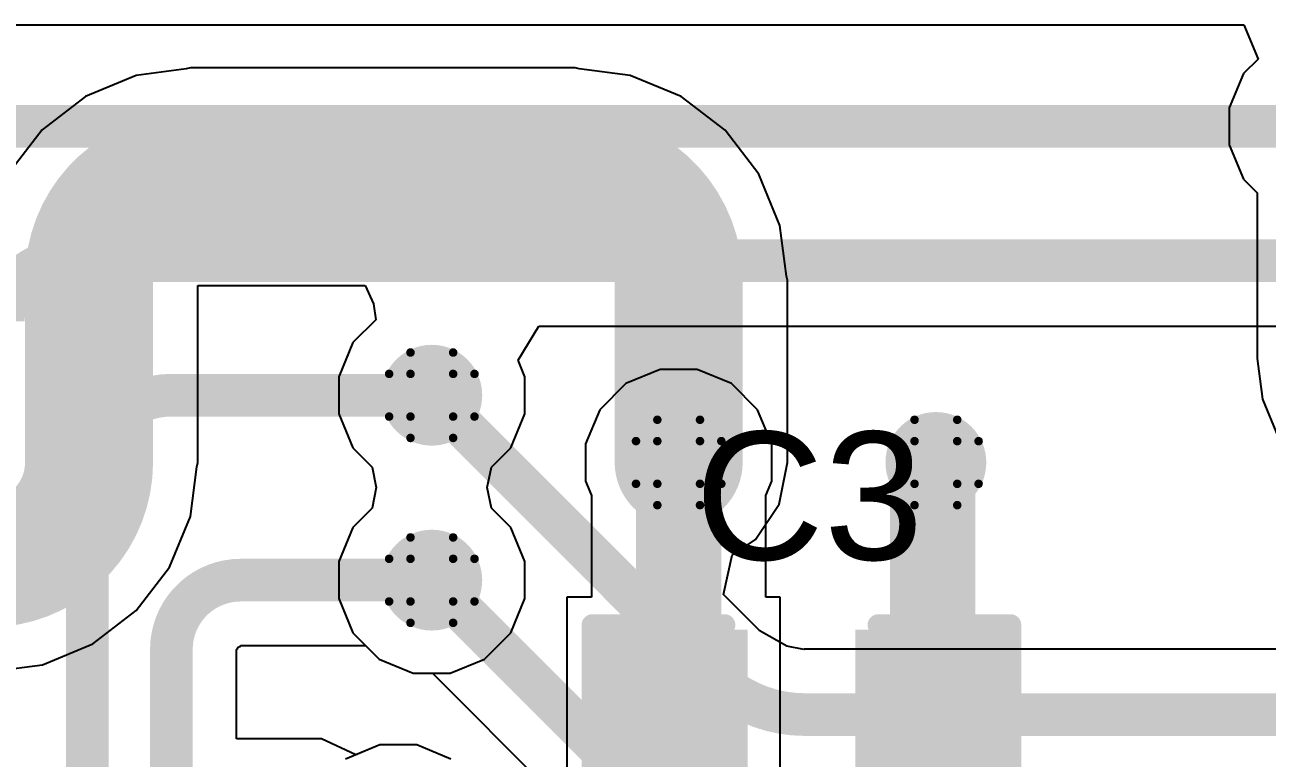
# Model space of a CAD drawing. Header units: inches. Extents: x -0.1 to 10.2, y 0 to 6.5.
# Drawn here: x 2.4165 to 2.7075, y 3.8087 to 3.9805 of the extents above; entities that cross this region are included whole.
import ezdxf

# ---------------------------------------------------------------- set-up
doc = ezdxf.new("R2010")
doc.units = ezdxf.units.IN
doc.header["$MEASUREMENT"] = 0
for name, color, linetype in [('Bottom Layer', 5, 'Continuous'), ('Drill Drawing', 1, 'Continuous'), ('Top Layer', 1, 'Continuous'), ('Top Overlay', 2, 'Continuous'), ('Top Paste', 8, 'Continuous'), ('Top Solder', 216, 'Continuous'), ('Via Holes', 16, 'Continuous')]:
    doc.layers.add(name, color=color, linetype=linetype)
doc.styles.add('Arial', font='', dxfattribs={"height": 0.2})
doc.styles.get('Arial').set_extended_font_data('Arial')

# ---------------------------------------------------------------- blocks, each defined once
blk = doc.blocks.new('C___0603_97')
at = {"layer": 'Top Layer'}
for points in [[(-0.015, 0.0175), (-0.015, -0.0175), (-0.045, -0.0175), (-0.045, 0.0175)], [(0.045, 0.0175), (0.045, -0.0175), (0.015, -0.0175), (0.015, 0.0175)]]:
    blk.add_hatch(color=1, dxfattribs=at).paths.add_polyline_path(points)
at = {"layer": 'Top Paste'}
for points in [[(-0.015, 0.0175), (-0.015, -0.0175), (-0.045, -0.0175), (-0.045, 0.0175)], [(0.045, 0.0175), (0.045, -0.0175), (0.015, -0.0175), (0.015, 0.0175)]]:
    blk.add_hatch(color=8, dxfattribs=at).paths.add_polyline_path(points)
at = {"layer": 'Top Solder'}
for points in [[(-0.01264, 0.01986), (-0.01264, -0.01986), (-0.04736, -0.01986), (-0.04736, 0.01986)], [(0.04736, 0.01986), (0.04736, -0.01986), (0.01264, -0.01986), (0.01264, 0.01986)]]:
    blk.add_hatch(color=216, dxfattribs=at).paths.add_polyline_path(points)
at = {"layer": 'Top Overlay'}
for points in [[(-0.049, 0.021, 0.005, 0.005, 0), (-0.049, -0.021, 0.005, 0.005, 0)], [(-0.018, 0.021, 0.005, 0.005, 0), (-0.049, 0.021, 0.005, 0.005, 0)], [(0.049, 0.021, 0.005, 0.005, 0), (0.018, 0.021, 0.005, 0.005, 0)], [(0.049, 0.021, 0.005, 0.005, 0), (0.049, -0.021, 0.005, 0.005, 0)], [(-0.018, -0.021, 0.005, 0.005, 0), (-0.049, -0.021, 0.005, 0.005, 0)], [(0.049, -0.021, 0.005, 0.005, 0), (0.018, -0.021, 0.005, 0.005, 0)]]:
    blk.add_lwpolyline(points, format="xyseb", dxfattribs=at)
for points in [[(-0.05025, 0.021, 0.0025, 0.0025, 1), (-0.04775, 0.021, 0.0025, 0.0025, 1)], [(-0.05025, 0.021, 0.0025, 0.0025, 1), (-0.04775, 0.021, 0.0025, 0.0025, 1)], [(-0.01925, 0.021, 0.0025, 0.0025, 1), (-0.01675, 0.021, 0.0025, 0.0025, 1)], [(0.01675, 0.021, 0.0025, 0.0025, 1), (0.01925, 0.021, 0.0025, 0.0025, 1)], [(0.04775, 0.021, 0.0025, 0.0025, 1), (0.05025, 0.021, 0.0025, 0.0025, 1)], [(0.04775, 0.021, 0.0025, 0.0025, 1), (0.05025, 0.021, 0.0025, 0.0025, 1)], [(-0.05025, -0.021, 0.0025, 0.0025, 1), (-0.04775, -0.021, 0.0025, 0.0025, 1)], [(-0.05025, -0.021, 0.0025, 0.0025, 1), (-0.04775, -0.021, 0.0025, 0.0025, 1)], [(-0.01925, -0.021, 0.0025, 0.0025, 1), (-0.01675, -0.021, 0.0025, 0.0025, 1)], [(0.01675, -0.021, 0.0025, 0.0025, 1), (0.01925, -0.021, 0.0025, 0.0025, 1)], [(0.04775, -0.021, 0.0025, 0.0025, 1), (0.05025, -0.021, 0.0025, 0.0025, 1)], [(0.04775, -0.021, 0.0025, 0.0025, 1), (0.05025, -0.021, 0.0025, 0.0025, 1)]]:
    blk.add_lwpolyline(points, format="xyseb", close=True, dxfattribs=at)

msp = doc.modelspace()

# ---------------------------------------------------------------- hatches: boundary and pattern name
at = {"layer": 'Bottom Layer'}
h = msp.add_hatch(color=5, dxfattribs=at)
edge = h.paths.add_edge_path()
edge.add_arc((2.51181, 3.8937), 0.01181, 0, 360)
h = msp.add_hatch(color=5, dxfattribs=at)
edge = h.paths.add_edge_path()
edge.add_arc((2.56965, 3.87795), 0.01181, 0, 360)
h = msp.add_hatch(color=5, dxfattribs=at)
edge = h.paths.add_edge_path()
edge.add_arc((2.62992, 3.87795), 0.01181, 0, 360)
h = msp.add_hatch(color=5, dxfattribs=at)
edge = h.paths.add_edge_path()
edge.add_arc((2.51181, 3.85039), 0.01181, 0, 360)
at = {"layer": 'Top Layer'}
h = msp.add_hatch(color=1, dxfattribs=at)
edge = h.paths.add_edge_path()
edge.add_arc((2.51181, 3.8937), 0.01181, 0, 360)
h = msp.add_hatch(color=1, dxfattribs=at)
edge = h.paths.add_edge_path()
edge.add_arc((2.56965, 3.87795), 0.01181, 0, 360)
h = msp.add_hatch(color=1, dxfattribs=at)
edge = h.paths.add_edge_path()
edge.add_arc((2.62992, 3.87795), 0.01181, 0, 360)
h = msp.add_hatch(color=1, dxfattribs=at)
edge = h.paths.add_edge_path()
edge.add_arc((2.51181, 3.85039), 0.01181, 0, 360)
at = {"layer": 'Via Holes'}
h = msp.add_hatch(color=7, dxfattribs=at)
edge = h.paths.add_edge_path()
edge.add_arc((2.51181, 3.8937), 0.00591, 0, 360)
h = msp.add_hatch(color=7, dxfattribs=at)
edge = h.paths.add_edge_path()
edge.add_arc((2.56965, 3.87795), 0.00591, 0, 360)
h = msp.add_hatch(color=7, dxfattribs=at)
edge = h.paths.add_edge_path()
edge.add_arc((2.62992, 3.87795), 0.00591, 0, 360)
h = msp.add_hatch(color=7, dxfattribs=at)
edge = h.paths.add_edge_path()
edge.add_arc((2.51181, 3.85039), 0.00591, 0, 360)

# ---------------------------------------------------------------- linework, layer by layer
at = {"layer": 'Bottom Layer'}
for p, q in [((2.21407, 3.98045), (2.70207, 3.98045)), ((2.70207, 3.98045), (2.70539, 3.97245)), ((2.4553, 3.97037), (2.45428, 3.97017)), ((2.5454, 3.97037), (2.4553, 3.97037)), ((2.54637, 3.97018), (2.5454, 3.97037)), ((2.70539, 3.97245), (2.70198, 3.96905)), ((2.44256, 3.96863), (2.43069, 3.96371)), ((2.45428, 3.97017), (2.44256, 3.96863)), ((2.55826, 3.96861), (2.54637, 3.97018)), ((2.57024, 3.96365), (2.55826, 3.96861)), ((2.70198, 3.96905), (2.69866, 3.96103)), ((2.43069, 3.96371), (2.4205, 3.95589)), ((2.58052, 3.95576), (2.57024, 3.96365)), ((2.69866, 3.96103), (2.69866, 3.95235)), ((2.4205, 3.95589), (2.41267, 3.94569)), ((2.58842, 3.94547), (2.58052, 3.95576)), ((2.69866, 3.95235), (2.70198, 3.94434)), ((2.59338, 3.93349), (2.58842, 3.94547)), ((2.70198, 3.94434), (2.70518, 3.94114)), ((2.70518, 3.94114), (2.70518, 3.90229)), ((2.59494, 3.9216), (2.59338, 3.93349)), ((2.59514, 3.92064), (2.59494, 3.9216)), ((2.45699, 3.87795), (2.45699, 3.91939)), ((2.45699, 3.91939), (2.4962, 3.91939)), ((2.4962, 3.91939), (2.49813, 3.91513)), ((2.59514, 3.87795), (2.59514, 3.92064)), ((2.49813, 3.91513), (2.49866, 3.91139)), ((2.49866, 3.91139), (2.49332, 3.90606)), ((2.49332, 3.90606), (2.49, 3.89804)), ((2.70518, 3.90229), (2.70516, 3.90229)), ((2.70516, 3.90229), (2.70641, 3.89276)), ((2.49, 3.89804), (2.49, 3.88936)), ((2.70641, 3.89276), (2.71009, 3.88387)), ((2.49, 3.88936), (2.49332, 3.88135)), ((2.49332, 3.88135), (2.49781, 3.87686)), ((2.45678, 3.87691), (2.45699, 3.87795)), ((2.59319, 3.8682), (2.59514, 3.87795)), ((2.45525, 3.86526), (2.45678, 3.87691)), ((2.49781, 3.87686), (2.4988, 3.87205)), ((2.4988, 3.87205), (2.49781, 3.86723)), ((2.49781, 3.86723), (2.49332, 3.86275)), ((2.58767, 3.85993), (2.59319, 3.8682)), ((2.45035, 3.85343), (2.45525, 3.86526)), ((2.49332, 3.86275), (2.49, 3.85473)), ((2.58219, 3.85627), (2.58767, 3.85993)), ((2.49, 3.85473), (2.49, 3.84606)), ((2.58013, 3.84701), (2.58219, 3.85627)), ((2.44255, 3.84328), (2.45035, 3.85343)), ((2.49, 3.84606), (2.49332, 3.83804)), ((2.58849, 3.83865), (2.58013, 3.84701)), ((2.4324, 3.83548), (2.44255, 3.84328)), ((2.49332, 3.83804), (2.49946, 3.8319)), ((2.58855, 3.83859), (2.58849, 3.83865)), ((2.59503, 3.83493), (2.58855, 3.83859)), ((2.42057, 3.83058), (2.4324, 3.83548)), ((2.59895, 3.83415), (2.59503, 3.83493)), ((2.59914, 3.83419), (2.59895, 3.83415)), ((2.59918, 3.83419), (2.59914, 3.83419)), ((2.5992, 3.83419), (2.59918, 3.83419)), ((2.59922, 3.83419), (2.5992, 3.83419)), ((4.03458, 3.83419), (2.59922, 3.83419)), ((2.40892, 3.82905), (2.42057, 3.83058)), ((2.49946, 3.8319), (2.50747, 3.82858)), ((2.50747, 3.82858), (2.51199, 3.82858)), ((2.51199, 3.82858), (2.54344, 3.79714)), ((2.4996, 3.81181), (2.49158, 3.80849)), ((2.50828, 3.81181), (2.4996, 3.81181)), ((2.51629, 3.80849), (2.50828, 3.81181))]:
    msp.add_line(p, q, dxfattribs=at)
for points in [[(2.4315, 3.92108, 0.03, 0.03, -0.414214), (2.4553, 3.94488, 0.03, 0.03, 0)], [(2.4553, 3.94488, 0.03, 0.03, 0), (2.5454, 3.94488, 0.03, 0.03, 0)], [(2.5454, 3.94488, 0.03, 0.03, -0.414214), (2.56965, 3.92064, 0.03, 0.03, 0)], [(2.4315, 3.87795, 0.03, 0.03, 0), (2.4315, 3.92108, 0.03, 0.03, 0)], [(2.56965, 3.87795, 0.03, 0.03, 0), (2.56965, 3.92064, 0.03, 0.03, 0)], [(2.51181, 3.8937, 0.01, 0.01, 0), (2.57767, 3.82784, 0.01, 0.01, 0)], [(2.4315, 3.87795, 0.03, 0.03, -0.414214), (2.40788, 3.85433, 0.03, 0.03, 0)], [(2.289, 3.85433, 0.03, 0.03, 0), (2.40788, 3.85433, 0.03, 0.03, 0)], [(2.51181, 3.85039, 0.01, 0.01, 0), (2.55986, 3.80234, 0.01, 0.01, 0)], [(2.57767, 3.82784, 0.01, 0.01, 0), (2.57773, 3.82778, 0.01, 0.01, 0)], [(2.59917, 3.8189, 0.01, 0.01, -0.198913), (2.57773, 3.82778, 0.01, 0.01, 0)], [(2.59917, 3.8189, 0.01, 0.01, 0), (2.59922, 3.8189, 0.01, 0.01, 0)], [(2.59922, 3.8189, 0.01, 0.01, 0), (4.03458, 3.8189, 0.01, 0.01, 0)]]:
    msp.add_lwpolyline(points, format="xyseb", dxfattribs=at)
for points in [[(2.4478, 3.94488, 0.015, 0.015, 1), (2.4628, 3.94488, 0.015, 0.015, 1)], [(2.4478, 3.94488, 0.015, 0.015, 1), (2.4628, 3.94488, 0.015, 0.015, 1)], [(2.5379, 3.94488, 0.015, 0.015, 1), (2.5529, 3.94488, 0.015, 0.015, 1)], [(2.5379, 3.94488, 0.015, 0.015, 1), (2.5529, 3.94488, 0.015, 0.015, 1)], [(2.424, 3.92108, 0.015, 0.015, 1), (2.439, 3.92108, 0.015, 0.015, 1)], [(2.424, 3.92108, 0.015, 0.015, 1), (2.439, 3.92108, 0.015, 0.015, 1)], [(2.56215, 3.92064, 0.015, 0.015, 1), (2.57715, 3.92064, 0.015, 0.015, 1)], [(2.56215, 3.92064, 0.015, 0.015, 1), (2.57715, 3.92064, 0.015, 0.015, 1)], [(2.50931, 3.8937, 0.005, 0.005, 1), (2.51431, 3.8937, 0.005, 0.005, 1)], [(2.424, 3.87795, 0.015, 0.015, 1), (2.439, 3.87795, 0.015, 0.015, 1)], [(2.424, 3.87795, 0.015, 0.015, 1), (2.439, 3.87795, 0.015, 0.015, 1)], [(2.56215, 3.87795, 0.015, 0.015, 1), (2.57715, 3.87795, 0.015, 0.015, 1)], [(2.40038, 3.85433, 0.015, 0.015, 1), (2.41538, 3.85433, 0.015, 0.015, 1)], [(2.40038, 3.85433, 0.015, 0.015, 1), (2.41538, 3.85433, 0.015, 0.015, 1)], [(2.50931, 3.85039, 0.005, 0.005, 1), (2.51431, 3.85039, 0.005, 0.005, 1)], [(2.57517, 3.82784, 0.005, 0.005, 1), (2.58017, 3.82784, 0.005, 0.005, 1)], [(2.57517, 3.82784, 0.005, 0.005, 1), (2.58017, 3.82784, 0.005, 0.005, 1)], [(2.57523, 3.82778, 0.005, 0.005, 1), (2.58023, 3.82778, 0.005, 0.005, 1)], [(2.57523, 3.82778, 0.005, 0.005, 1), (2.58023, 3.82778, 0.005, 0.005, 1)], [(2.59667, 3.8189, 0.005, 0.005, 1), (2.60167, 3.8189, 0.005, 0.005, 1)], [(2.59667, 3.8189, 0.005, 0.005, 1), (2.60167, 3.8189, 0.005, 0.005, 1)], [(2.59672, 3.8189, 0.005, 0.005, 1), (2.60172, 3.8189, 0.005, 0.005, 1)], [(2.59672, 3.8189, 0.005, 0.005, 1), (2.60172, 3.8189, 0.005, 0.005, 1)]]:
    msp.add_lwpolyline(points, format="xyseb", close=True, dxfattribs=at)
at = {"layer": 'Drill Drawing'}
for points in [[(2.50681, 3.8987, 0.002, 0.002, 0), (2.50681, 3.9037, 0.002, 0.002, 0)], [(2.50681, 3.9037, 0.002, 0.002, 0), (2.51681, 3.9037, 0.002, 0.002, 0)], [(2.51681, 3.8987, 0.002, 0.002, 0), (2.51681, 3.9037, 0.002, 0.002, 0)], [(2.50181, 3.8887, 0.002, 0.002, 0), (2.50181, 3.8987, 0.002, 0.002, 0)], [(2.50181, 3.8987, 0.002, 0.002, 0), (2.50681, 3.8987, 0.002, 0.002, 0)], [(2.51681, 3.8987, 0.002, 0.002, 0), (2.52181, 3.8987, 0.002, 0.002, 0)], [(2.52181, 3.8887, 0.002, 0.002, 0), (2.52181, 3.8987, 0.002, 0.002, 0)], [(2.50181, 3.8887, 0.002, 0.002, 0), (2.50681, 3.8887, 0.002, 0.002, 0)], [(2.50681, 3.8837, 0.002, 0.002, 0), (2.50681, 3.8887, 0.002, 0.002, 0)], [(2.51681, 3.8887, 0.002, 0.002, 0), (2.52181, 3.8887, 0.002, 0.002, 0)], [(2.51681, 3.8837, 0.002, 0.002, 0), (2.51681, 3.8887, 0.002, 0.002, 0)], [(2.56465, 3.88295, 0.002, 0.002, 0), (2.56465, 3.88795, 0.002, 0.002, 0)], [(2.56465, 3.88795, 0.002, 0.002, 0), (2.57465, 3.88795, 0.002, 0.002, 0)], [(2.57465, 3.88295, 0.002, 0.002, 0), (2.57465, 3.88795, 0.002, 0.002, 0)], [(2.62492, 3.88295, 0.002, 0.002, 0), (2.62492, 3.88795, 0.002, 0.002, 0)], [(2.62492, 3.88795, 0.002, 0.002, 0), (2.63492, 3.88795, 0.002, 0.002, 0)], [(2.63492, 3.88295, 0.002, 0.002, 0), (2.63492, 3.88795, 0.002, 0.002, 0)], [(2.50681, 3.8837, 0.002, 0.002, 0), (2.51681, 3.8837, 0.002, 0.002, 0)], [(2.55965, 3.87295, 0.002, 0.002, 0), (2.55965, 3.88295, 0.002, 0.002, 0)], [(2.55965, 3.88295, 0.002, 0.002, 0), (2.56465, 3.88295, 0.002, 0.002, 0)], [(2.57465, 3.88295, 0.002, 0.002, 0), (2.57965, 3.88295, 0.002, 0.002, 0)], [(2.57965, 3.87295, 0.002, 0.002, 0), (2.57965, 3.88295, 0.002, 0.002, 0)], [(2.61992, 3.87295, 0.002, 0.002, 0), (2.61992, 3.88295, 0.002, 0.002, 0)], [(2.61992, 3.88295, 0.002, 0.002, 0), (2.62492, 3.88295, 0.002, 0.002, 0)], [(2.63492, 3.88295, 0.002, 0.002, 0), (2.63992, 3.88295, 0.002, 0.002, 0)], [(2.63992, 3.87295, 0.002, 0.002, 0), (2.63992, 3.88295, 0.002, 0.002, 0)], [(2.55965, 3.87295, 0.002, 0.002, 0), (2.56465, 3.87295, 0.002, 0.002, 0)], [(2.56465, 3.86795, 0.002, 0.002, 0), (2.56465, 3.87295, 0.002, 0.002, 0)], [(2.57465, 3.87295, 0.002, 0.002, 0), (2.57965, 3.87295, 0.002, 0.002, 0)], [(2.57465, 3.86795, 0.002, 0.002, 0), (2.57465, 3.87295, 0.002, 0.002, 0)], [(2.61992, 3.87295, 0.002, 0.002, 0), (2.62492, 3.87295, 0.002, 0.002, 0)], [(2.62492, 3.86795, 0.002, 0.002, 0), (2.62492, 3.87295, 0.002, 0.002, 0)], [(2.63492, 3.87295, 0.002, 0.002, 0), (2.63992, 3.87295, 0.002, 0.002, 0)], [(2.63492, 3.86795, 0.002, 0.002, 0), (2.63492, 3.87295, 0.002, 0.002, 0)], [(2.56465, 3.86795, 0.002, 0.002, 0), (2.57465, 3.86795, 0.002, 0.002, 0)], [(2.62492, 3.86795, 0.002, 0.002, 0), (2.63492, 3.86795, 0.002, 0.002, 0)], [(2.50681, 3.85539, 0.002, 0.002, 0), (2.50681, 3.86039, 0.002, 0.002, 0)], [(2.50681, 3.86039, 0.002, 0.002, 0), (2.51681, 3.86039, 0.002, 0.002, 0)], [(2.51681, 3.85539, 0.002, 0.002, 0), (2.51681, 3.86039, 0.002, 0.002, 0)], [(2.50181, 3.84539, 0.002, 0.002, 0), (2.50181, 3.85539, 0.002, 0.002, 0)], [(2.50181, 3.85539, 0.002, 0.002, 0), (2.50681, 3.85539, 0.002, 0.002, 0)], [(2.51681, 3.85539, 0.002, 0.002, 0), (2.52181, 3.85539, 0.002, 0.002, 0)], [(2.52181, 3.84539, 0.002, 0.002, 0), (2.52181, 3.85539, 0.002, 0.002, 0)], [(2.50181, 3.84539, 0.002, 0.002, 0), (2.50681, 3.84539, 0.002, 0.002, 0)], [(2.50681, 3.84039, 0.002, 0.002, 0), (2.50681, 3.84539, 0.002, 0.002, 0)], [(2.51681, 3.84539, 0.002, 0.002, 0), (2.52181, 3.84539, 0.002, 0.002, 0)], [(2.51681, 3.84039, 0.002, 0.002, 0), (2.51681, 3.84539, 0.002, 0.002, 0)], [(2.50681, 3.84039, 0.002, 0.002, 0), (2.51681, 3.84039, 0.002, 0.002, 0)]]:
    msp.add_lwpolyline(points, format="xyseb", dxfattribs=at)
for points in [[(2.50631, 3.9037, 0.001, 0.001, 1), (2.50731, 3.9037, 0.001, 0.001, 1)], [(2.50631, 3.9037, 0.001, 0.001, 1), (2.50731, 3.9037, 0.001, 0.001, 1)], [(2.51631, 3.9037, 0.001, 0.001, 1), (2.51731, 3.9037, 0.001, 0.001, 1)], [(2.51631, 3.9037, 0.001, 0.001, 1), (2.51731, 3.9037, 0.001, 0.001, 1)], [(2.50131, 3.8987, 0.001, 0.001, 1), (2.50231, 3.8987, 0.001, 0.001, 1)], [(2.50131, 3.8987, 0.001, 0.001, 1), (2.50231, 3.8987, 0.001, 0.001, 1)], [(2.50631, 3.8987, 0.001, 0.001, 1), (2.50731, 3.8987, 0.001, 0.001, 1)], [(2.50631, 3.8987, 0.001, 0.001, 1), (2.50731, 3.8987, 0.001, 0.001, 1)], [(2.51631, 3.8987, 0.001, 0.001, 1), (2.51731, 3.8987, 0.001, 0.001, 1)], [(2.51631, 3.8987, 0.001, 0.001, 1), (2.51731, 3.8987, 0.001, 0.001, 1)], [(2.52131, 3.8987, 0.001, 0.001, 1), (2.52231, 3.8987, 0.001, 0.001, 1)], [(2.52131, 3.8987, 0.001, 0.001, 1), (2.52231, 3.8987, 0.001, 0.001, 1)], [(2.50131, 3.8887, 0.001, 0.001, 1), (2.50231, 3.8887, 0.001, 0.001, 1)], [(2.50131, 3.8887, 0.001, 0.001, 1), (2.50231, 3.8887, 0.001, 0.001, 1)], [(2.50631, 3.8887, 0.001, 0.001, 1), (2.50731, 3.8887, 0.001, 0.001, 1)], [(2.50631, 3.8887, 0.001, 0.001, 1), (2.50731, 3.8887, 0.001, 0.001, 1)], [(2.51631, 3.8887, 0.001, 0.001, 1), (2.51731, 3.8887, 0.001, 0.001, 1)], [(2.51631, 3.8887, 0.001, 0.001, 1), (2.51731, 3.8887, 0.001, 0.001, 1)], [(2.52131, 3.8887, 0.001, 0.001, 1), (2.52231, 3.8887, 0.001, 0.001, 1)], [(2.52131, 3.8887, 0.001, 0.001, 1), (2.52231, 3.8887, 0.001, 0.001, 1)], [(2.56415, 3.88795, 0.001, 0.001, 1), (2.56515, 3.88795, 0.001, 0.001, 1)], [(2.56415, 3.88795, 0.001, 0.001, 1), (2.56515, 3.88795, 0.001, 0.001, 1)], [(2.57415, 3.88795, 0.001, 0.001, 1), (2.57515, 3.88795, 0.001, 0.001, 1)], [(2.57415, 3.88795, 0.001, 0.001, 1), (2.57515, 3.88795, 0.001, 0.001, 1)], [(2.62442, 3.88795, 0.001, 0.001, 1), (2.62542, 3.88795, 0.001, 0.001, 1)], [(2.62442, 3.88795, 0.001, 0.001, 1), (2.62542, 3.88795, 0.001, 0.001, 1)], [(2.63442, 3.88795, 0.001, 0.001, 1), (2.63542, 3.88795, 0.001, 0.001, 1)], [(2.63442, 3.88795, 0.001, 0.001, 1), (2.63542, 3.88795, 0.001, 0.001, 1)], [(2.50631, 3.8837, 0.001, 0.001, 1), (2.50731, 3.8837, 0.001, 0.001, 1)], [(2.50631, 3.8837, 0.001, 0.001, 1), (2.50731, 3.8837, 0.001, 0.001, 1)], [(2.51631, 3.8837, 0.001, 0.001, 1), (2.51731, 3.8837, 0.001, 0.001, 1)], [(2.51631, 3.8837, 0.001, 0.001, 1), (2.51731, 3.8837, 0.001, 0.001, 1)], [(2.55915, 3.88295, 0.001, 0.001, 1), (2.56015, 3.88295, 0.001, 0.001, 1)], [(2.55915, 3.88295, 0.001, 0.001, 1), (2.56015, 3.88295, 0.001, 0.001, 1)], [(2.56415, 3.88295, 0.001, 0.001, 1), (2.56515, 3.88295, 0.001, 0.001, 1)], [(2.56415, 3.88295, 0.001, 0.001, 1), (2.56515, 3.88295, 0.001, 0.001, 1)], [(2.57415, 3.88295, 0.001, 0.001, 1), (2.57515, 3.88295, 0.001, 0.001, 1)], [(2.57415, 3.88295, 0.001, 0.001, 1), (2.57515, 3.88295, 0.001, 0.001, 1)], [(2.57915, 3.88295, 0.001, 0.001, 1), (2.58015, 3.88295, 0.001, 0.001, 1)], [(2.57915, 3.88295, 0.001, 0.001, 1), (2.58015, 3.88295, 0.001, 0.001, 1)], [(2.61942, 3.88295, 0.001, 0.001, 1), (2.62042, 3.88295, 0.001, 0.001, 1)], [(2.61942, 3.88295, 0.001, 0.001, 1), (2.62042, 3.88295, 0.001, 0.001, 1)], [(2.62442, 3.88295, 0.001, 0.001, 1), (2.62542, 3.88295, 0.001, 0.001, 1)], [(2.62442, 3.88295, 0.001, 0.001, 1), (2.62542, 3.88295, 0.001, 0.001, 1)], [(2.63442, 3.88295, 0.001, 0.001, 1), (2.63542, 3.88295, 0.001, 0.001, 1)], [(2.63442, 3.88295, 0.001, 0.001, 1), (2.63542, 3.88295, 0.001, 0.001, 1)], [(2.63942, 3.88295, 0.001, 0.001, 1), (2.64042, 3.88295, 0.001, 0.001, 1)], [(2.63942, 3.88295, 0.001, 0.001, 1), (2.64042, 3.88295, 0.001, 0.001, 1)], [(2.55915, 3.87295, 0.001, 0.001, 1), (2.56015, 3.87295, 0.001, 0.001, 1)], [(2.55915, 3.87295, 0.001, 0.001, 1), (2.56015, 3.87295, 0.001, 0.001, 1)], [(2.56415, 3.87295, 0.001, 0.001, 1), (2.56515, 3.87295, 0.001, 0.001, 1)], [(2.56415, 3.87295, 0.001, 0.001, 1), (2.56515, 3.87295, 0.001, 0.001, 1)], [(2.57415, 3.87295, 0.001, 0.001, 1), (2.57515, 3.87295, 0.001, 0.001, 1)], [(2.57415, 3.87295, 0.001, 0.001, 1), (2.57515, 3.87295, 0.001, 0.001, 1)], [(2.57915, 3.87295, 0.001, 0.001, 1), (2.58015, 3.87295, 0.001, 0.001, 1)], [(2.57915, 3.87295, 0.001, 0.001, 1), (2.58015, 3.87295, 0.001, 0.001, 1)], [(2.61942, 3.87295, 0.001, 0.001, 1), (2.62042, 3.87295, 0.001, 0.001, 1)], [(2.61942, 3.87295, 0.001, 0.001, 1), (2.62042, 3.87295, 0.001, 0.001, 1)], [(2.62442, 3.87295, 0.001, 0.001, 1), (2.62542, 3.87295, 0.001, 0.001, 1)], [(2.62442, 3.87295, 0.001, 0.001, 1), (2.62542, 3.87295, 0.001, 0.001, 1)], [(2.63442, 3.87295, 0.001, 0.001, 1), (2.63542, 3.87295, 0.001, 0.001, 1)], [(2.63442, 3.87295, 0.001, 0.001, 1), (2.63542, 3.87295, 0.001, 0.001, 1)], [(2.63942, 3.87295, 0.001, 0.001, 1), (2.64042, 3.87295, 0.001, 0.001, 1)], [(2.63942, 3.87295, 0.001, 0.001, 1), (2.64042, 3.87295, 0.001, 0.001, 1)], [(2.56415, 3.86795, 0.001, 0.001, 1), (2.56515, 3.86795, 0.001, 0.001, 1)], [(2.56415, 3.86795, 0.001, 0.001, 1), (2.56515, 3.86795, 0.001, 0.001, 1)], [(2.57415, 3.86795, 0.001, 0.001, 1), (2.57515, 3.86795, 0.001, 0.001, 1)], [(2.57415, 3.86795, 0.001, 0.001, 1), (2.57515, 3.86795, 0.001, 0.001, 1)], [(2.62442, 3.86795, 0.001, 0.001, 1), (2.62542, 3.86795, 0.001, 0.001, 1)], [(2.62442, 3.86795, 0.001, 0.001, 1), (2.62542, 3.86795, 0.001, 0.001, 1)], [(2.63442, 3.86795, 0.001, 0.001, 1), (2.63542, 3.86795, 0.001, 0.001, 1)], [(2.63442, 3.86795, 0.001, 0.001, 1), (2.63542, 3.86795, 0.001, 0.001, 1)], [(2.50631, 3.86039, 0.001, 0.001, 1), (2.50731, 3.86039, 0.001, 0.001, 1)], [(2.50631, 3.86039, 0.001, 0.001, 1), (2.50731, 3.86039, 0.001, 0.001, 1)], [(2.51631, 3.86039, 0.001, 0.001, 1), (2.51731, 3.86039, 0.001, 0.001, 1)], [(2.51631, 3.86039, 0.001, 0.001, 1), (2.51731, 3.86039, 0.001, 0.001, 1)], [(2.50131, 3.85539, 0.001, 0.001, 1), (2.50231, 3.85539, 0.001, 0.001, 1)], [(2.50131, 3.85539, 0.001, 0.001, 1), (2.50231, 3.85539, 0.001, 0.001, 1)], [(2.50631, 3.85539, 0.001, 0.001, 1), (2.50731, 3.85539, 0.001, 0.001, 1)], [(2.50631, 3.85539, 0.001, 0.001, 1), (2.50731, 3.85539, 0.001, 0.001, 1)], [(2.51631, 3.85539, 0.001, 0.001, 1), (2.51731, 3.85539, 0.001, 0.001, 1)], [(2.51631, 3.85539, 0.001, 0.001, 1), (2.51731, 3.85539, 0.001, 0.001, 1)], [(2.52131, 3.85539, 0.001, 0.001, 1), (2.52231, 3.85539, 0.001, 0.001, 1)], [(2.52131, 3.85539, 0.001, 0.001, 1), (2.52231, 3.85539, 0.001, 0.001, 1)], [(2.50131, 3.84539, 0.001, 0.001, 1), (2.50231, 3.84539, 0.001, 0.001, 1)], [(2.50131, 3.84539, 0.001, 0.001, 1), (2.50231, 3.84539, 0.001, 0.001, 1)], [(2.50631, 3.84539, 0.001, 0.001, 1), (2.50731, 3.84539, 0.001, 0.001, 1)], [(2.50631, 3.84539, 0.001, 0.001, 1), (2.50731, 3.84539, 0.001, 0.001, 1)], [(2.51631, 3.84539, 0.001, 0.001, 1), (2.51731, 3.84539, 0.001, 0.001, 1)], [(2.51631, 3.84539, 0.001, 0.001, 1), (2.51731, 3.84539, 0.001, 0.001, 1)], [(2.52131, 3.84539, 0.001, 0.001, 1), (2.52231, 3.84539, 0.001, 0.001, 1)], [(2.52131, 3.84539, 0.001, 0.001, 1), (2.52231, 3.84539, 0.001, 0.001, 1)], [(2.50631, 3.84039, 0.001, 0.001, 1), (2.50731, 3.84039, 0.001, 0.001, 1)], [(2.50631, 3.84039, 0.001, 0.001, 1), (2.50731, 3.84039, 0.001, 0.001, 1)], [(2.51631, 3.84039, 0.001, 0.001, 1), (2.51731, 3.84039, 0.001, 0.001, 1)], [(2.51631, 3.84039, 0.001, 0.001, 1), (2.51731, 3.84039, 0.001, 0.001, 1)]]:
    msp.add_lwpolyline(points, format="xyseb", close=True, dxfattribs=at)
at = {"layer": 'Top Layer'}
for p, q in [((2.53202, 3.9019), (2.53691, 3.9099)), ((2.53691, 3.9099), (2.77469, 3.9099)), ((2.53362, 3.89804), (2.53202, 3.9019)), ((2.53362, 3.88936), (2.53362, 3.89804)), ((2.56531, 3.89976), (2.55729, 3.89644)), ((2.57398, 3.89976), (2.56531, 3.89976)), ((2.582, 3.89644), (2.57398, 3.89976)), ((2.55729, 3.89644), (2.55115, 3.89031)), ((2.58814, 3.89031), (2.582, 3.89644)), ((2.5303, 3.88135), (2.53362, 3.88936)), ((2.55115, 3.89031), (2.54783, 3.88229)), ((2.59146, 3.88229), (2.58814, 3.89031)), ((2.52582, 3.87686), (2.5303, 3.88135)), ((2.54783, 3.88229), (2.54783, 3.87361)), ((2.59146, 3.87361), (2.59146, 3.88229)), ((2.52482, 3.87205), (2.52582, 3.87686)), ((2.52582, 3.86723), (2.52482, 3.87205)), ((2.54783, 3.87361), (2.54925, 3.87019)), ((2.59004, 3.87019), (2.59146, 3.87361)), ((2.54925, 3.87019), (2.54925, 3.8464)), ((2.59004, 3.8464), (2.59004, 3.87019)), ((2.5303, 3.86275), (2.52582, 3.86723)), ((2.53362, 3.85473), (2.5303, 3.86275)), ((2.53362, 3.84606), (2.53362, 3.85473)), ((2.5303, 3.83804), (2.53362, 3.84606)), ((2.54925, 3.8464), (2.54342, 3.8464)), ((2.54342, 3.8464), (2.54342, 3.7914)), ((2.59342, 3.8464), (2.59004, 3.8464)), ((2.59342, 3.7914), (2.59342, 3.8464)), ((2.52417, 3.8319), (2.5303, 3.83804)), ((2.46608, 3.81325), (2.46608, 3.83417)), ((2.46608, 3.83417), (2.46623, 3.83417)), ((2.46623, 3.83417), (2.46646, 3.83472)), ((2.46646, 3.83472), (2.46701, 3.83495)), ((2.46701, 3.83495), (2.46701, 3.8351)), ((2.46701, 3.8351), (2.49626, 3.8351)), ((2.49626, 3.8351), (2.49946, 3.8319)), ((2.49946, 3.8319), (2.50747, 3.82858)), ((2.51615, 3.82858), (2.52417, 3.8319)), ((2.50747, 3.82858), (2.51615, 3.82858)), ((2.48599, 3.81325), (2.46608, 3.81325)), ((2.49399, 3.80949), (2.48599, 3.81325)), ((2.48599, 3.81325), (2.48599, 3.81325)), ((2.4996, 3.81181), (2.49399, 3.80949)), ((2.50828, 3.81181), (2.4996, 3.81181)), ((2.51629, 3.80849), (2.50828, 3.81181))]:
    msp.add_line(p, q, dxfattribs=at)
for points in [[(2.41141, 3.95669, 0.01, 0.01, 0), (2.72047, 3.95669, 0.01, 0.01, 0)], [(2.41142, 3.91102, 0.01, 0.01, -0.414214), (2.42559, 3.9252, 0.01, 0.01, 0)], [(2.42559, 3.9252, 0.01, 0.01, 0), (2.81783, 3.9252, 0.01, 0.01, 0)], [(2.4311, 3.87402, 0.01, 0.01, -0.414214), (2.45078, 3.8937, 0.01, 0.01, 0)], [(2.45078, 3.8937, 0.01, 0.01, 0), (2.51181, 3.8937, 0.01, 0.01, 0)], [(2.51181, 3.8937, 0.01, 0.01, 0), (2.51181, 3.8937, 0.01, 0.01, 0)], [(2.56965, 3.82012, 0.02, 0.02, 0), (2.56965, 3.87673, 0.02, 0.02, 0)], [(2.62917, 3.8772, 0.02, 0.02, 0), (2.62992, 3.87795, 0.02, 0.02, 0)], [(2.62917, 3.81965, 0.02, 0.02, 0), (2.62917, 3.8772, 0.02, 0.02, 0)], [(2.4311, 3.78878, 0.01, 0.01, 0), (2.4311, 3.87402, 0.01, 0.01, 0)], [(2.45079, 3.83417, 0.01, 0.01, -0.414214), (2.46701, 3.85039, 0.01, 0.01, 0)], [(2.46701, 3.85039, 0.01, 0.01, 0), (2.51181, 3.85039, 0.01, 0.01, 0)], [(2.45079, 3.7877, 0.01, 0.01, 0), (2.45079, 3.83417, 0.01, 0.01, 0)], [(2.56842, 3.8189, 0.02, 0.02, 0), (2.56965, 3.82012, 0.02, 0.02, 0)], [(2.56842, 3.76378, 0.02, 0.02, 0), (2.56842, 3.8189, 0.02, 0.02, 0)], [(2.62842, 3.8189, 0.02, 0.02, 0), (2.62917, 3.81965, 0.02, 0.02, 0)], [(2.62842, 3.76378, 0.02, 0.02, 0), (2.62842, 3.8189, 0.02, 0.02, 0)]]:
    msp.add_lwpolyline(points, format="xyseb", dxfattribs=at)
for points in [[(2.42309, 3.9252, 0.005, 0.005, 1), (2.42809, 3.9252, 0.005, 0.005, 1)], [(2.42309, 3.9252, 0.005, 0.005, 1), (2.42809, 3.9252, 0.005, 0.005, 1)], [(2.44828, 3.8937, 0.005, 0.005, 1), (2.45328, 3.8937, 0.005, 0.005, 1)], [(2.44828, 3.8937, 0.005, 0.005, 1), (2.45328, 3.8937, 0.005, 0.005, 1)], [(2.50931, 3.8937, 0.005, 0.005, 1), (2.51431, 3.8937, 0.005, 0.005, 1)], [(2.50931, 3.8937, 0.005, 0.005, 1), (2.51431, 3.8937, 0.005, 0.005, 1)], [(2.50931, 3.8937, 0.005, 0.005, 1), (2.51431, 3.8937, 0.005, 0.005, 1)], [(2.56465, 3.87673, 0.01, 0.01, 1), (2.57465, 3.87673, 0.01, 0.01, 1)], [(2.62417, 3.8772, 0.01, 0.01, 1), (2.63417, 3.8772, 0.01, 0.01, 1)], [(2.62417, 3.8772, 0.01, 0.01, 1), (2.63417, 3.8772, 0.01, 0.01, 1)], [(2.62492, 3.87795, 0.01, 0.01, 1), (2.63492, 3.87795, 0.01, 0.01, 1)], [(2.4286, 3.87402, 0.005, 0.005, 1), (2.4336, 3.87402, 0.005, 0.005, 1)], [(2.4286, 3.87402, 0.005, 0.005, 1), (2.4336, 3.87402, 0.005, 0.005, 1)], [(2.46451, 3.85039, 0.005, 0.005, 1), (2.46951, 3.85039, 0.005, 0.005, 1)], [(2.46451, 3.85039, 0.005, 0.005, 1), (2.46951, 3.85039, 0.005, 0.005, 1)], [(2.50931, 3.85039, 0.005, 0.005, 1), (2.51431, 3.85039, 0.005, 0.005, 1)], [(2.44829, 3.83417, 0.005, 0.005, 1), (2.45329, 3.83417, 0.005, 0.005, 1)], [(2.44829, 3.83417, 0.005, 0.005, 1), (2.45329, 3.83417, 0.005, 0.005, 1)], [(2.56342, 3.8189, 0.01, 0.01, 1), (2.57342, 3.8189, 0.01, 0.01, 1)], [(2.56342, 3.8189, 0.01, 0.01, 1), (2.57342, 3.8189, 0.01, 0.01, 1)], [(2.56465, 3.82012, 0.01, 0.01, 1), (2.57465, 3.82012, 0.01, 0.01, 1)], [(2.56465, 3.82012, 0.01, 0.01, 1), (2.57465, 3.82012, 0.01, 0.01, 1)], [(2.62342, 3.8189, 0.01, 0.01, 1), (2.63342, 3.8189, 0.01, 0.01, 1)], [(2.62342, 3.8189, 0.01, 0.01, 1), (2.63342, 3.8189, 0.01, 0.01, 1)], [(2.62417, 3.81965, 0.01, 0.01, 1), (2.63417, 3.81965, 0.01, 0.01, 1)], [(2.62417, 3.81965, 0.01, 0.01, 1), (2.63417, 3.81965, 0.01, 0.01, 1)]]:
    msp.add_lwpolyline(points, format="xyseb", close=True, dxfattribs=at)

# ---------------------------------------------------------------- block references
at = {"rotation": 180}
msp.add_blockref('C___0603_97', (2.59842, 3.8189), dxfattribs=at)

# ---------------------------------------------------------------- texts
at = {"layer": 'Top Overlay', "style": 'Arial'}
msp.add_text('C3', height=0.03, dxfattribs=at).set_placement((2.57343, 3.85516))

doc.saveas('drawing.dxf')
